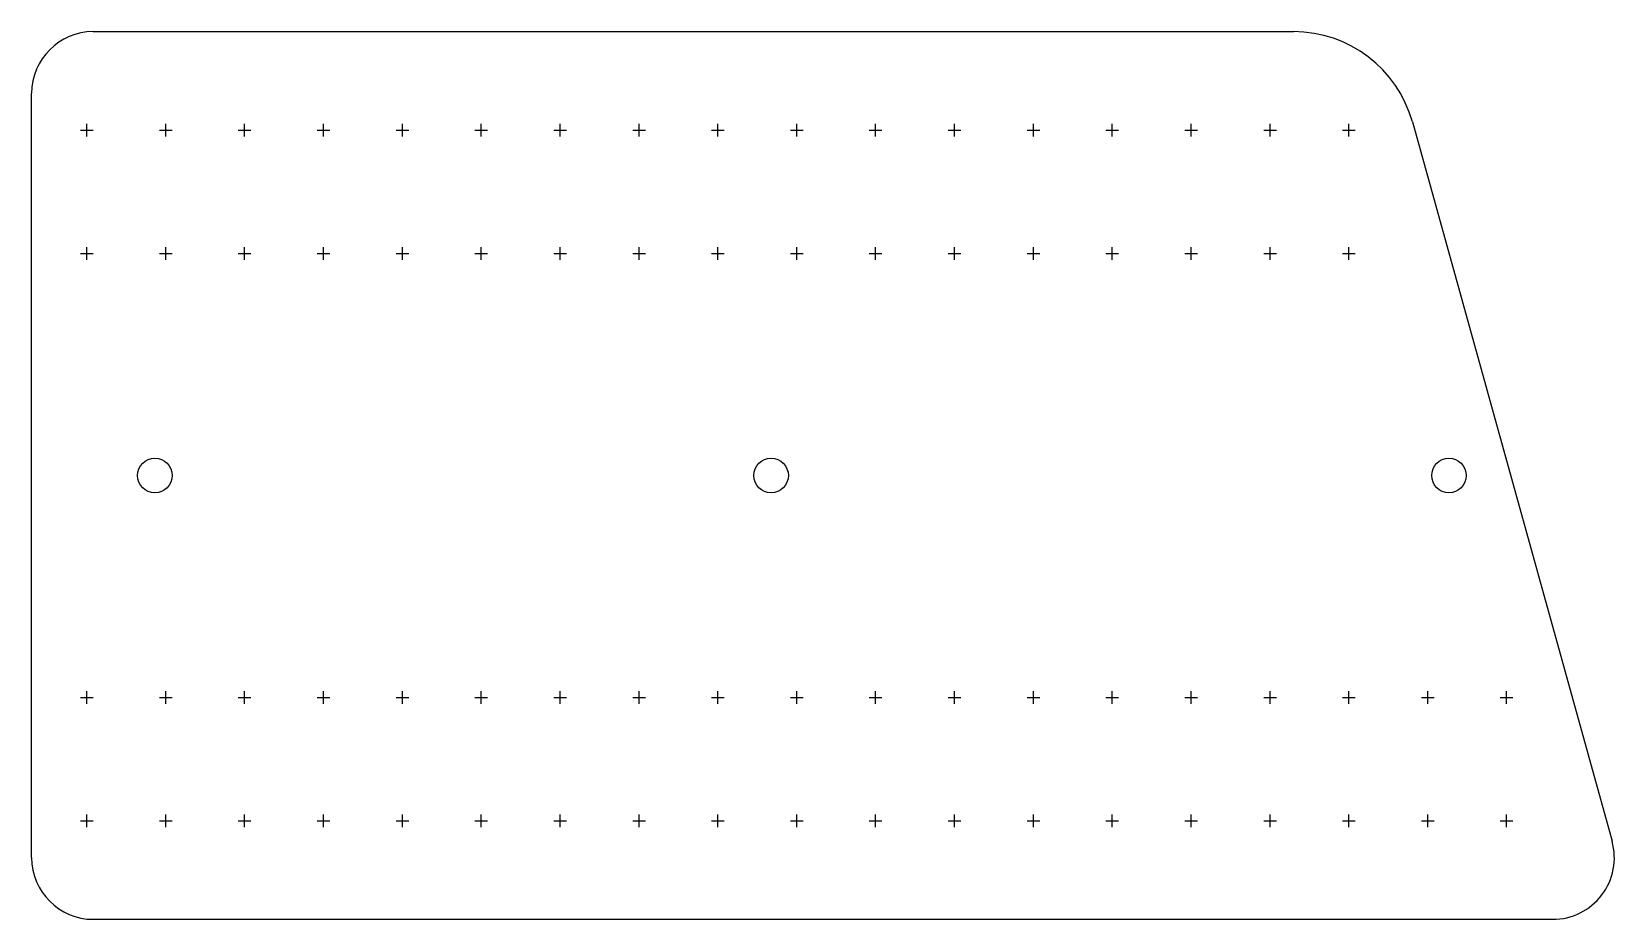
# Model space of a CAD drawing. Header units: inches. Extents: x 2.54 to 8.96, y 3.03 to 6.63.
import ezdxf

# ---------------------------------------------------------------- set-up
doc = ezdxf.new("R2010")
doc.units = ezdxf.units.IN
doc.header["$MEASUREMENT"] = 0

msp = doc.modelspace()

# ---------------------------------------------------------------- linework, layer by layer
at = {"transparency": 33554687}
for p, q in [((2.7899, 6.6342), (7.6599, 6.6342)), ((2.5399, 3.2842), (2.5399, 6.3842)), ((2.7384, 6.2342), (2.7897, 6.2342)), ((2.764, 6.2086), (2.764, 6.2598)), ((3.0584, 6.2342), (3.1097, 6.2342)), ((3.084, 6.2086), (3.084, 6.2598)), ((3.3784, 6.2342), (3.4297, 6.2342)), ((3.404, 6.2086), (3.404, 6.2598)), ((3.6984, 6.2342), (3.7497, 6.2342)), ((3.724, 6.2086), (3.724, 6.2598)), ((4.0184, 6.2342), (4.0697, 6.2342)), ((4.044, 6.2086), (4.044, 6.2598)), ((4.3384, 6.2342), (4.3897, 6.2342)), ((4.364, 6.2086), (4.364, 6.2598)), ((4.6584, 6.2342), (4.7097, 6.2342)), ((4.684, 6.2086), (4.684, 6.2598)), ((4.9784, 6.2342), (5.0297, 6.2342)), ((5.004, 6.2086), (5.004, 6.2598)), ((5.2984, 6.2342), (5.3497, 6.2342)), ((5.324, 6.2086), (5.324, 6.2598)), ((5.6184, 6.2342), (5.6697, 6.2342)), ((5.644, 6.2086), (5.644, 6.2598)), ((5.9384, 6.2342), (5.9897, 6.2342)), ((5.964, 6.2086), (5.964, 6.2598)), ((6.2584, 6.2342), (6.3097, 6.2342)), ((6.284, 6.2086), (6.284, 6.2598)), ((6.5784, 6.2342), (6.6297, 6.2342)), ((6.604, 6.2086), (6.604, 6.2598)), ((6.8984, 6.2342), (6.9497, 6.2342)), ((6.924, 6.2086), (6.924, 6.2598)), ((7.2184, 6.2342), (7.2697, 6.2342)), ((7.244, 6.2086), (7.244, 6.2598)), ((7.5384, 6.2342), (7.5897, 6.2342)), ((7.564, 6.2086), (7.564, 6.2598)), ((7.8584, 6.2342), (7.9097, 6.2342)), ((7.884, 6.2086), (7.884, 6.2598)), ((8.1416, 6.268), (8.9519, 3.3511)), ((2.7384, 5.7342), (2.7897, 5.7342)), ((2.764, 5.7086), (2.764, 5.7598)), ((3.0584, 5.7342), (3.1097, 5.7342)), ((3.084, 5.7086), (3.084, 5.7598)), ((3.3784, 5.7342), (3.4297, 5.7342)), ((3.404, 5.7086), (3.404, 5.7598)), ((3.6984, 5.7342), (3.7497, 5.7342)), ((3.724, 5.7086), (3.724, 5.7598)), ((4.0184, 5.7342), (4.0697, 5.7342)), ((4.044, 5.7086), (4.044, 5.7598)), ((4.3384, 5.7342), (4.3897, 5.7342)), ((4.364, 5.7086), (4.364, 5.7598)), ((4.6584, 5.7342), (4.7097, 5.7342)), ((4.684, 5.7086), (4.684, 5.7598)), ((4.9784, 5.7342), (5.0297, 5.7342)), ((5.004, 5.7086), (5.004, 5.7598)), ((5.2984, 5.7342), (5.3497, 5.7342)), ((5.324, 5.7086), (5.324, 5.7598)), ((5.6184, 5.7342), (5.6697, 5.7342)), ((5.644, 5.7086), (5.644, 5.7598)), ((5.9384, 5.7342), (5.9897, 5.7342)), ((5.964, 5.7086), (5.964, 5.7598)), ((6.2584, 5.7342), (6.3097, 5.7342)), ((6.284, 5.7086), (6.284, 5.7598)), ((6.5784, 5.7342), (6.6297, 5.7342)), ((6.604, 5.7086), (6.604, 5.7598)), ((6.8984, 5.7342), (6.9497, 5.7342)), ((6.924, 5.7086), (6.924, 5.7598)), ((7.2184, 5.7342), (7.2697, 5.7342)), ((7.244, 5.7086), (7.244, 5.7598)), ((7.5384, 5.7342), (7.5897, 5.7342)), ((7.564, 5.7086), (7.564, 5.7598)), ((7.8584, 5.7342), (7.9097, 5.7342)), ((7.884, 5.7086), (7.884, 5.7598)), ((2.7384, 3.9342), (2.7897, 3.9342)), ((2.764, 3.9086), (2.764, 3.9598)), ((3.0584, 3.9342), (3.1097, 3.9342)), ((3.084, 3.9086), (3.084, 3.9598)), ((3.3784, 3.9342), (3.4297, 3.9342)), ((3.404, 3.9086), (3.404, 3.9598)), ((3.6984, 3.9342), (3.7497, 3.9342)), ((3.724, 3.9086), (3.724, 3.9598)), ((4.0184, 3.9342), (4.0697, 3.9342)), ((4.044, 3.9086), (4.044, 3.9598)), ((4.3384, 3.9342), (4.3897, 3.9342)), ((4.364, 3.9086), (4.364, 3.9598)), ((4.6584, 3.9342), (4.7097, 3.9342)), ((4.684, 3.9086), (4.684, 3.9598)), ((4.9784, 3.9342), (5.0297, 3.9342)), ((5.004, 3.9086), (5.004, 3.9598)), ((5.2984, 3.9342), (5.3497, 3.9342)), ((5.324, 3.9086), (5.324, 3.9598)), ((5.6184, 3.9342), (5.6697, 3.9342)), ((5.644, 3.9086), (5.644, 3.9598)), ((5.9384, 3.9342), (5.9897, 3.9342)), ((5.964, 3.9086), (5.964, 3.9598)), ((6.2584, 3.9342), (6.3097, 3.9342)), ((6.284, 3.9086), (6.284, 3.9598)), ((6.5784, 3.9342), (6.6297, 3.9342)), ((6.604, 3.9086), (6.604, 3.9598)), ((6.8984, 3.9342), (6.9497, 3.9342)), ((6.924, 3.9086), (6.924, 3.9598)), ((7.2184, 3.9342), (7.2697, 3.9342)), ((7.244, 3.9086), (7.244, 3.9598)), ((7.5384, 3.9342), (7.5897, 3.9342)), ((7.564, 3.9086), (7.564, 3.9598)), ((7.8584, 3.9342), (7.9097, 3.9342)), ((7.884, 3.9086), (7.884, 3.9598)), ((8.1784, 3.9342), (8.2297, 3.9342)), ((8.204, 3.9086), (8.204, 3.9598)), ((8.4984, 3.9342), (8.5497, 3.9342)), ((8.524, 3.9086), (8.524, 3.9598)), ((2.7384, 3.4342), (2.7897, 3.4342)), ((2.764, 3.4086), (2.764, 3.4598)), ((3.0584, 3.4342), (3.1097, 3.4342)), ((3.084, 3.4086), (3.084, 3.4598)), ((3.3784, 3.4342), (3.4297, 3.4342)), ((3.404, 3.4086), (3.404, 3.4598)), ((3.6984, 3.4342), (3.7497, 3.4342)), ((3.724, 3.4086), (3.724, 3.4598)), ((4.0184, 3.4342), (4.0697, 3.4342)), ((4.044, 3.4086), (4.044, 3.4598)), ((4.3384, 3.4342), (4.3897, 3.4342)), ((4.364, 3.4086), (4.364, 3.4598)), ((4.6584, 3.4342), (4.7097, 3.4342)), ((4.684, 3.4086), (4.684, 3.4598)), ((4.9784, 3.4342), (5.0297, 3.4342)), ((5.004, 3.4086), (5.004, 3.4598)), ((5.2984, 3.4342), (5.3497, 3.4342)), ((5.324, 3.4086), (5.324, 3.4598)), ((5.6184, 3.4342), (5.6697, 3.4342)), ((5.644, 3.4086), (5.644, 3.4598)), ((5.9384, 3.4342), (5.9897, 3.4342)), ((5.964, 3.4086), (5.964, 3.4598)), ((6.2584, 3.4342), (6.3097, 3.4342)), ((6.284, 3.4086), (6.284, 3.4598)), ((6.5784, 3.4342), (6.6297, 3.4342)), ((6.604, 3.4086), (6.604, 3.4598)), ((6.8984, 3.4342), (6.9497, 3.4342)), ((6.924, 3.4086), (6.924, 3.4598)), ((7.2184, 3.4342), (7.2697, 3.4342)), ((7.244, 3.4086), (7.244, 3.4598)), ((7.5384, 3.4342), (7.5897, 3.4342)), ((7.564, 3.4086), (7.564, 3.4598)), ((7.8584, 3.4342), (7.9097, 3.4342)), ((7.884, 3.4086), (7.884, 3.4598)), ((8.1784, 3.4342), (8.2297, 3.4342)), ((8.204, 3.4086), (8.204, 3.4598)), ((8.4984, 3.4342), (8.5497, 3.4342)), ((8.524, 3.4086), (8.524, 3.4598)), ((2.7899, 3.0342), (8.711, 3.0342))]:
    msp.add_line(p, q, dxfattribs=at)
for centre in [(3.0399, 4.8342), (5.5399, 4.8342), (8.2899, 4.8342)]:
    msp.add_circle(centre, 0.07, dxfattribs=at)
for centre, radius, start, end in [((2.7899, 6.3842), 0.25, 90, 180), ((7.6599, 6.1342), 0.5, 15.52411, 90), ((8.711, 3.2842), 0.25, 270, 15.52411), ((2.7899, 3.2842), 0.25, 180, 270)]:
    msp.add_arc(centre, radius, start, end, dxfattribs=at)

doc.saveas('drawing.dxf')
